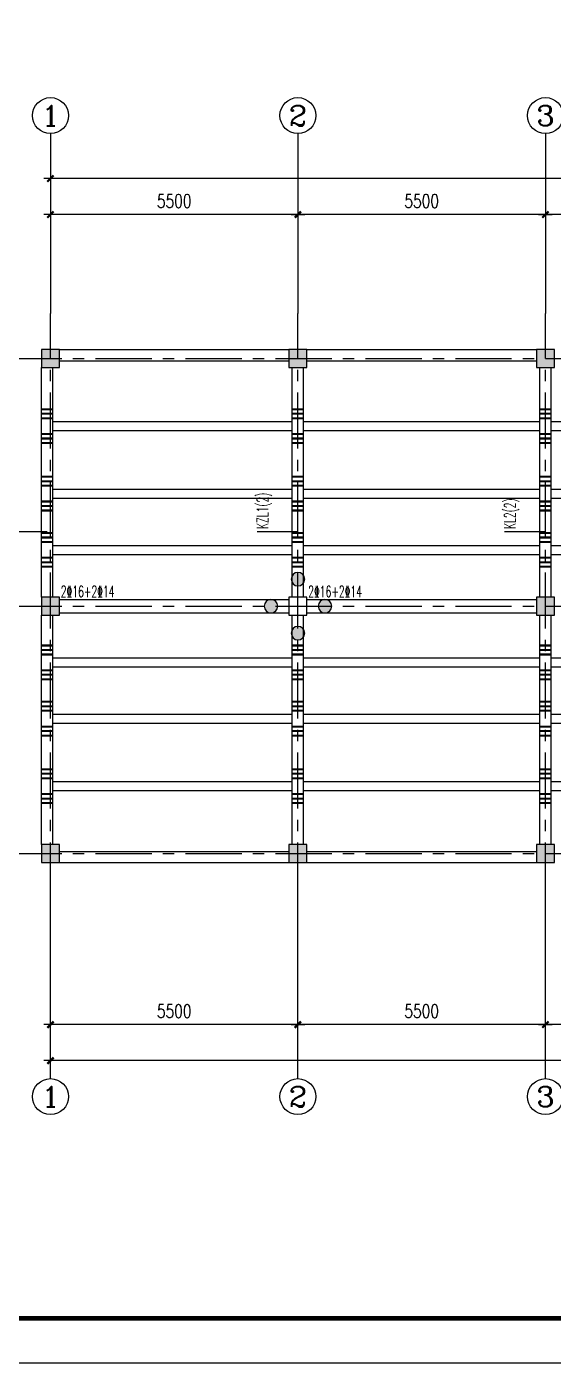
# Model space of a CAD drawing. Extents: x 1427168 to 1936200, y 1176778 to 1377202.
# Drawn here: x 1767225 to 1778928, y 1177283 to 1206983 of the extents above; entities that cross this region are included whole.
import ezdxf
from ezdxf.enums import TextEntityAlignment as Align

# ---------------------------------------------------------------- set-up
doc = ezdxf.new("R2010")
doc.units = 0
doc.header["$LTSCALE"] = 1000
doc.header["$MEASUREMENT"] = 0
doc.linetypes.add('CENTER', pattern=[2, 1.25, -0.25, 0.25, -0.25])
doc.linetypes.add('DOTE', pattern=[2.42, 2, -0.2, 0.02, -0.2])
doc.layers.get('0').update_dxf_attribs({"linetype": 'CONTINUOUS'})
doc.layers.get('DEFPOINTS').update_dxf_attribs({"linetype": 'CONTINUOUS'})
for name, color, linetype in [('2', 2, 'CONTINUOUS'), ('3', 4, 'CONTINUOUS'), ('6', 1, 'CONTINUOUS'), ('AXIS', 3, 'CONTINUOUS'), ('AXIS_TEXT', 7, 'CONTINUOUS'), ('DOTE', 1, 'DOTE'), ('LBZ', 7, 'CONTINUOUS'), ('PUB_TITLE', 4, 'CONTINUOUS'), ('WUHUA', 8, 'CONTINUOUS')]:
    doc.layers.add(name, color=color, linetype=linetype)
doc.styles.add('_TXT1', font='TXT1.shx', dxfattribs={"width": 0.6})
doc.styles.add('COMPLEX', font='COMPLEX')
doc.styles.add('DIM_FONT', font='SIMPLEX.shx', dxfattribs={"width": 0.75})
doc.dimstyles.new('AXIS', dxfattribs={"dimtxt": 300, "dimasz": 1, "dimexe": 250, "dimexo": 300, "dimgap": 150, "dimtad": 1, "dimdec": 0, "dimzin": 0, "dimtxsty": 'DIM_FONT', "dimblk": '_DIMX', "dimcen": 0.09, "dimse1": 1, "dimse2": 1, "dimclrt": 7, "dimazin": 3, "dimtfac": 1, "dimtdec": 0, "dimtix": 1, "dimtmove": 0, "dimatfit": 3, "dimtolj": 1, "dimtzin": 0})

# ---------------------------------------------------------------- blocks, each defined once
blk = doc.blocks.new('_DIMX')
blk.add_line((-150, 0), (150, 0))
at = {"const_width": 50}
blk.add_lwpolyline([(-70, -70), (70, 70)], dxfattribs=at)
blk = doc.blocks.new('*D52')
at = {"layer": 'AXIS', "color": 0}
blk.add_line((1784252, 1202808), (1778754, 1202808), dxfattribs=at)
at = {"layer": 'DEFPOINTS', "color": 0}
for p in [(1778753, 1202808), (1778753, 1200608), (1784253, 1200608)]:
    blk.add_point(p, dxfattribs=at)
at = {"layer": 'AXIS', "color": 0, "rotation": 180}
blk.add_blockref('_DIMX', (1778753, 1202808), dxfattribs=at)
at = {"layer": 'AXIS', "color": 0}
blk.add_blockref('_DIMX', (1784253, 1202808), dxfattribs=at)
at = {"layer": 'AXIS', "color": 7, "insert": (1781503, 1203108), "char_height": 300, "attachment_point": 5, "style": 'DIM_FONT'}
blk.add_mtext('\\A1;5500', dxfattribs=at)
blk = doc.blocks.new('*D50')
at = {"layer": 'AXIS', "color": 0}
blk.add_line((1784252, 1184808), (1778754, 1184808), dxfattribs=at)
at = {"layer": 'DEFPOINTS', "color": 0}
for p in [(1778753, 1187608), (1784253, 1187608), (1778753, 1184808)]:
    blk.add_point(p, dxfattribs=at)
at = {"layer": 'AXIS', "color": 0, "rotation": 180}
blk.add_blockref('_DIMX', (1778753, 1184808), dxfattribs=at)
at = {"layer": 'AXIS', "color": 0}
blk.add_blockref('_DIMX', (1784253, 1184808), dxfattribs=at)
at = {"layer": 'AXIS', "color": 7, "insert": (1781503, 1185108), "char_height": 300, "attachment_point": 5, "style": 'DIM_FONT'}
blk.add_mtext('\\A1;5500', dxfattribs=at)
blk = doc.blocks.new('*D44')
at = {"layer": 'AXIS', "color": 0}
blk.add_line((1800752, 1203608), (1767754, 1203608), dxfattribs=at)
at = {"layer": 'DEFPOINTS', "color": 0}
for p in [(1767753, 1203608), (1767753, 1200608), (1800753, 1200608)]:
    blk.add_point(p, dxfattribs=at)
at = {"layer": 'AXIS', "color": 0, "rotation": 180}
blk.add_blockref('_DIMX', (1767753, 1203608), dxfattribs=at)
at = {"layer": 'AXIS', "color": 0}
blk.add_blockref('_DIMX', (1800753, 1203608), dxfattribs=at)
at = {"layer": 'AXIS', "color": 7, "insert": (1784253, 1203908), "char_height": 300, "attachment_point": 5, "style": 'DIM_FONT'}
blk.add_mtext('\\A1;33000', dxfattribs=at)
blk = doc.blocks.new('*D42')
at = {"layer": 'AXIS', "color": 0}
blk.add_line((1800752, 1184008), (1767754, 1184008), dxfattribs=at)
at = {"layer": 'DEFPOINTS', "color": 0}
for p in [(1767753, 1187608), (1800753, 1187608), (1767753, 1184008)]:
    blk.add_point(p, dxfattribs=at)
at = {"layer": 'AXIS', "color": 0, "rotation": 180}
blk.add_blockref('_DIMX', (1767753, 1184008), dxfattribs=at)
at = {"layer": 'AXIS', "color": 0}
blk.add_blockref('_DIMX', (1800753, 1184008), dxfattribs=at)
at = {"layer": 'AXIS', "color": 7, "insert": (1784253, 1184308), "char_height": 300, "attachment_point": 5, "style": 'DIM_FONT'}
blk.add_mtext('\\A1;33000', dxfattribs=at)
blk = doc.blocks.new('*D53')
at = {"layer": 'AXIS', "color": 0}
blk.add_line((1773252, 1184808), (1767754, 1184808), dxfattribs=at)
at = {"layer": 'DEFPOINTS', "color": 0}
for p in [(1767753, 1187608), (1773253, 1187608), (1767753, 1184808)]:
    blk.add_point(p, dxfattribs=at)
at = {"layer": 'AXIS', "color": 0, "rotation": 180}
blk.add_blockref('_DIMX', (1767753, 1184808), dxfattribs=at)
at = {"layer": 'AXIS', "color": 0}
blk.add_blockref('_DIMX', (1773253, 1184808), dxfattribs=at)
at = {"layer": 'AXIS', "color": 7, "insert": (1770503, 1185108), "char_height": 300, "attachment_point": 5, "style": 'DIM_FONT'}
blk.add_mtext('\\A1;5500', dxfattribs=at)
blk = doc.blocks.new('*D49')
at = {"layer": 'AXIS', "color": 0}
blk.add_line((1778752, 1184808), (1773254, 1184808), dxfattribs=at)
at = {"layer": 'DEFPOINTS', "color": 0}
for p in [(1773253, 1187608), (1778753, 1187608), (1773253, 1184808)]:
    blk.add_point(p, dxfattribs=at)
at = {"layer": 'AXIS', "color": 0, "rotation": 180}
blk.add_blockref('_DIMX', (1773253, 1184808), dxfattribs=at)
at = {"layer": 'AXIS', "color": 0}
blk.add_blockref('_DIMX', (1778753, 1184808), dxfattribs=at)
at = {"layer": 'AXIS', "color": 7, "insert": (1776003, 1185108), "char_height": 300, "attachment_point": 5, "style": 'DIM_FONT'}
blk.add_mtext('\\A1;5500', dxfattribs=at)
blk = doc.blocks.new('_AXISO')
blk.add_circle((0, 0), 0.5)
at = {"layer": 'AXIS_TEXT', "style": 'COMPLEX', "width": 1.041667}
blk.add_attdef('A', text='', height=0.56, dxfattribs=at).set_placement((-0.25, -0.28), (0.25, -0.28), align=Align.FIT)
blk = doc.blocks.new('*D54')
at = {"layer": 'AXIS', "color": 0}
blk.add_line((1773252, 1202808), (1767754, 1202808), dxfattribs=at)
at = {"layer": 'DEFPOINTS', "color": 0}
for p in [(1767753, 1202808), (1767753, 1200608), (1773253, 1200608)]:
    blk.add_point(p, dxfattribs=at)
at = {"layer": 'AXIS', "color": 0, "rotation": 180}
blk.add_blockref('_DIMX', (1767753, 1202808), dxfattribs=at)
at = {"layer": 'AXIS', "color": 0}
blk.add_blockref('_DIMX', (1773253, 1202808), dxfattribs=at)
at = {"layer": 'AXIS', "color": 7, "insert": (1770503, 1203108), "char_height": 300, "attachment_point": 5, "style": 'DIM_FONT'}
blk.add_mtext('\\A1;5500', dxfattribs=at)
blk = doc.blocks.new('*D51')
at = {"layer": 'AXIS', "color": 0}
blk.add_line((1778752, 1202808), (1773254, 1202808), dxfattribs=at)
at = {"layer": 'DEFPOINTS', "color": 0}
for p in [(1773253, 1202808), (1773253, 1200608), (1778753, 1200608)]:
    blk.add_point(p, dxfattribs=at)
at = {"layer": 'AXIS', "color": 0, "rotation": 180}
blk.add_blockref('_DIMX', (1773253, 1202808), dxfattribs=at)
at = {"layer": 'AXIS', "color": 0}
blk.add_blockref('_DIMX', (1778753, 1202808), dxfattribs=at)
at = {"layer": 'AXIS', "color": 7, "insert": (1776003, 1203108), "char_height": 300, "attachment_point": 5, "style": 'DIM_FONT'}
blk.add_mtext('\\A1;5500', dxfattribs=at)

msp = doc.modelspace()

# ---------------------------------------------------------------- hatches: boundary and pattern name
at = {"layer": 'WUHUA'}
h = msp.add_hatch(color=256, dxfattribs=at)
h.paths.add_polyline_path([(1767953.2, 1188407.7), (1767953.2, 1188807.7), (1767553.2, 1188807.7), (1767553.2, 1188407.7)])
h.paths.add_polyline_path([(1767953.2, 1193907.7), (1767953.2, 1194307.7), (1767553.2, 1194307.7), (1767553.2, 1193907.7)])
h.paths.add_polyline_path([(1767953.2, 1199407.7), (1767953.2, 1199807.7), (1767553.2, 1199807.7), (1767553.2, 1199407.7)])
h.paths.add_polyline_path([(1773453.2, 1188407.7), (1773453.2, 1188807.7), (1773053.2, 1188807.7), (1773053.2, 1188407.7)])
edge = h.paths.add_edge_path()
edge.add_arc((1773853.2, 1194107.7), 150, 0, 180)
edge.add_arc((1773853.2, 1194107.7), 150, 180, 360)
edge = h.paths.add_edge_path()
edge.add_arc((1773253.2, 1193507.7), 150, 0, 180)
edge.add_arc((1773253.2, 1193507.7), 150, 180, 360)
edge = h.paths.add_edge_path()
edge.add_arc((1772653.2, 1194107.7), 150, 0, 180)
edge.add_arc((1772653.2, 1194107.7), 150, 180, 360)
edge = h.paths.add_edge_path()
edge.add_arc((1773253.2, 1194707.7), 150, 0, 180)
edge.add_arc((1773253.2, 1194707.7), 150, 180, 360)
h.paths.add_polyline_path([(1773453.2, 1199407.7), (1773453.2, 1199807.7), (1773053.2, 1199807.7), (1773053.2, 1199407.7)])
h.paths.add_polyline_path([(1778953.2, 1188407.7), (1778953.2, 1188807.7), (1778553.2, 1188807.7), (1778553.2, 1188407.7)])
h.paths.add_polyline_path([(1778953.2, 1193907.7), (1778953.2, 1194307.7), (1778553.2, 1194307.7), (1778553.2, 1193907.7)])
h.paths.add_polyline_path([(1778953.2, 1199407.7), (1778953.2, 1199807.7), (1778553.2, 1199807.7), (1778553.2, 1199407.7)])
h.paths.add_polyline_path([(1784453.2, 1188407.7), (1784453.2, 1188807.7), (1784053.2, 1188807.7), (1784053.2, 1188407.7)])
h.paths.add_polyline_path([(1789953.2, 1188407.7), (1789953.2, 1188807.7), (1789553.2, 1188807.7), (1789553.2, 1188407.7)])
edge = h.paths.add_edge_path()
edge.add_arc((1784853.2, 1194107.7), 150, 0, 180)
edge.add_arc((1784853.2, 1194107.7), 150, 180, 360)
edge = h.paths.add_edge_path()
edge.add_arc((1784253.2, 1193507.7), 150, 0, 180)
edge.add_arc((1784253.2, 1193507.7), 150, 180, 360)
edge = h.paths.add_edge_path()
edge.add_arc((1783653.2, 1194107.7), 150, 0, 180)
edge.add_arc((1783653.2, 1194107.7), 150, 180, 360)
edge = h.paths.add_edge_path()
edge.add_arc((1784253.2, 1194707.7), 150, 0, 180)
edge.add_arc((1784253.2, 1194707.7), 150, 180, 360)
h.paths.add_polyline_path([(1784453.2, 1199407.7), (1784453.2, 1199807.7), (1784053.2, 1199807.7), (1784053.2, 1199407.7)])
h.paths.add_polyline_path([(1789953.2, 1193907.7), (1789953.2, 1194307.7), (1789553.2, 1194307.7), (1789553.2, 1193907.7)])
h.paths.add_polyline_path([(1789953.2, 1199407.7), (1789953.2, 1199807.7), (1789553.2, 1199807.7), (1789553.2, 1199407.7)])
h.paths.add_polyline_path([(1795453.2, 1188407.7), (1795453.2, 1188807.7), (1795053.2, 1188807.7), (1795053.2, 1188407.7)])
edge = h.paths.add_edge_path()
edge.add_arc((1795253.2, 1193507.7), 150, 0, 180)
edge.add_arc((1795253.2, 1193507.7), 150, 180, 360)
edge = h.paths.add_edge_path()
edge.add_arc((1794653.2, 1194107.7), 150, 0, 180)
edge.add_arc((1794653.2, 1194107.7), 150, 180, 360)
edge = h.paths.add_edge_path()
edge.add_arc((1795253.2, 1194707.7), 150, 0, 180)
edge.add_arc((1795253.2, 1194707.7), 150, 180, 360)
edge = h.paths.add_edge_path()
edge.add_arc((1795853.2, 1194107.7), 150, 0, 180)
edge.add_arc((1795853.2, 1194107.7), 150, 180, 360)
h.paths.add_polyline_path([(1795453.2, 1199407.7), (1795453.2, 1199807.7), (1795053.2, 1199807.7), (1795053.2, 1199407.7)])
h.paths.add_polyline_path([(1800953.2, 1188407.7), (1800953.2, 1188807.7), (1800553.2, 1188807.7), (1800553.2, 1188407.7)])
h.paths.add_polyline_path([(1800953.2, 1193907.7), (1800953.2, 1194307.7), (1800553.2, 1194307.7), (1800553.2, 1193907.7)])
h.paths.add_polyline_path([(1800953.2, 1199407.7), (1800953.2, 1199807.7), (1800553.2, 1199807.7), (1800553.2, 1199407.7)])

# ---------------------------------------------------------------- linework, layer by layer
at = {"layer": '2'}
for points in [[(1767953.2, 1199407.7), (1767953.2, 1199807.7), (1767553.2, 1199807.7), (1767553.2, 1199407.7)], [(1773453.2, 1199407.7), (1773453.2, 1199807.7), (1773053.2, 1199807.7), (1773053.2, 1199407.7)], [(1778953.2, 1199407.7), (1778953.2, 1199807.7), (1778553.2, 1199807.7), (1778553.2, 1199407.7)], [(1767953.2, 1193907.7), (1767953.2, 1194307.7), (1767553.2, 1194307.7), (1767553.2, 1193907.7)], [(1773453.2, 1193907.7), (1773453.2, 1194307.7), (1773053.2, 1194307.7), (1773053.2, 1193907.7)], [(1778953.2, 1193907.7), (1778953.2, 1194307.7), (1778553.2, 1194307.7), (1778553.2, 1193907.7)], [(1767953.2, 1188407.7), (1767953.2, 1188807.7), (1767553.2, 1188807.7), (1767553.2, 1188407.7)], [(1773453.2, 1188407.7), (1773453.2, 1188807.7), (1773053.2, 1188807.7), (1773053.2, 1188407.7)], [(1778953.2, 1188407.7), (1778953.2, 1188807.7), (1778553.2, 1188807.7), (1778553.2, 1188407.7)]]:
    msp.add_lwpolyline(points, close=True, dxfattribs=at)
for points in [[(1773403.2, 1194707.7, 1), (1773103.2, 1194707.7, 1), (1773403.2, 1194707.7, 1)], [(1772803.2, 1194107.7, 1), (1772503.2, 1194107.7, 1), (1772803.2, 1194107.7, 1)], [(1774003.2, 1194107.7, 1), (1773703.2, 1194107.7, 1), (1774003.2, 1194107.7, 1)], [(1773403.2, 1193507.7, 1), (1773103.2, 1193507.7, 1), (1773403.2, 1193507.7, 1)]]:
    msp.add_lwpolyline(points, format="xyb", dxfattribs=at)
at = {"layer": '3'}
for p, q in [((1767953.2, 1199807.7), (1773053.2, 1199807.7)), ((1773453.2, 1199807.7), (1778553.2, 1199807.7)), ((1767553.2, 1194307.7), (1767553.2, 1199407.7)), ((1767803.2, 1194307.7), (1767803.2, 1199407.7)), ((1767953.2, 1199557.7), (1773053.2, 1199557.7)), ((1773128.2, 1194307.7), (1773128.2, 1199407.7)), ((1773378.2, 1194307.7), (1773378.2, 1199407.7)), ((1773453.2, 1199557.7), (1778553.2, 1199557.7)), ((1778628.2, 1194307.7), (1778628.2, 1199407.7)), ((1778878.2, 1194307.7), (1778878.2, 1199407.7)), ((1767803.2, 1198207.7), (1773128.2, 1198207.7)), ((1773378.2, 1198207.7), (1778628.2, 1198207.7)), ((1778878.2, 1198207.7), (1784128.2, 1198207.7)), ((1767803.2, 1198007.7), (1773128.2, 1198007.7)), ((1773378.2, 1198007.7), (1778628.2, 1198007.7)), ((1778878.2, 1198007.7), (1784128.2, 1198007.7)), ((1767803.2, 1196707.7), (1773128.2, 1196707.7)), ((1773378.2, 1196707.7), (1778628.2, 1196707.7)), ((1778878.2, 1196707.7), (1784128.2, 1196707.7)), ((1767803.2, 1196507.7), (1773128.2, 1196507.7)), ((1773378.2, 1196507.7), (1778628.2, 1196507.7)), ((1778878.2, 1196507.7), (1784128.2, 1196507.7)), ((1767803.2, 1195457.7), (1773128.2, 1195457.7)), ((1773378.2, 1195457.7), (1778628.2, 1195457.7)), ((1778878.2, 1195457.7), (1784128.2, 1195457.7)), ((1767803.2, 1195257.7), (1773128.2, 1195257.7)), ((1773378.2, 1195257.7), (1778628.2, 1195257.7)), ((1778878.2, 1195257.7), (1784128.2, 1195257.7)), ((1767953.2, 1194257.7), (1773053.2, 1194257.7)), ((1773453.2, 1194257.7), (1778553.2, 1194257.7)), ((1767953.2, 1193957.7), (1773053.2, 1193957.7)), ((1773453.2, 1193957.7), (1778553.2, 1193957.7)), ((1767553.2, 1188807.7), (1767553.2, 1193907.7)), ((1767803.2, 1188807.7), (1767803.2, 1193907.7)), ((1773128.2, 1188807.7), (1773128.2, 1193907.7)), ((1773378.2, 1188807.7), (1773378.2, 1193907.7)), ((1778628.2, 1188807.7), (1778628.2, 1193907.7)), ((1778878.2, 1188807.7), (1778878.2, 1193907.7)), ((1767803.2, 1192957.7), (1773128.2, 1192957.7)), ((1767803.2, 1192757.7), (1773128.2, 1192757.7)), ((1773378.2, 1192957.7), (1778628.2, 1192957.7)), ((1773378.2, 1192757.7), (1778628.2, 1192757.7)), ((1778878.2, 1192957.7), (1784128.2, 1192957.7)), ((1778878.2, 1192757.7), (1784128.2, 1192757.7)), ((1767803.2, 1191707.7), (1773128.2, 1191707.7)), ((1773378.2, 1191707.7), (1778628.2, 1191707.7)), ((1778878.2, 1191707.7), (1784128.2, 1191707.7)), ((1767803.2, 1191507.7), (1773128.2, 1191507.7)), ((1773378.2, 1191507.7), (1778628.2, 1191507.7)), ((1778878.2, 1191507.7), (1784128.2, 1191507.7)), ((1767803.2, 1190207.7), (1773128.2, 1190207.7)), ((1773378.2, 1190207.7), (1778628.2, 1190207.7)), ((1778878.2, 1190207.7), (1784128.2, 1190207.7)), ((1767803.2, 1190007.7), (1773128.2, 1190007.7)), ((1773378.2, 1190007.7), (1778628.2, 1190007.7)), ((1778878.2, 1190007.7), (1784128.2, 1190007.7)), ((1767953.2, 1188657.7), (1773053.2, 1188657.7)), ((1773453.2, 1188657.7), (1778553.2, 1188657.7)), ((1767953.2, 1188407.7), (1773053.2, 1188407.7)), ((1773453.2, 1188407.7), (1778553.2, 1188407.7))]:
    msp.add_line(p, q, dxfattribs=at)
at = {"layer": '6', "const_width": 44.9}
for points in [[(1767553.2, 1198482.7), (1767803.2, 1198482.7)], [(1767553.2, 1198382.7), (1767803.2, 1198382.7)], [(1773128.2, 1198482.7), (1773378.2, 1198482.7)], [(1773128.2, 1198382.7), (1773378.2, 1198382.7)], [(1778628.2, 1198482.7), (1778878.2, 1198482.7)], [(1778628.2, 1198382.7), (1778878.2, 1198382.7)], [(1767553.2, 1198282.7), (1767803.2, 1198282.7)], [(1773128.2, 1198282.7), (1773378.2, 1198282.7)], [(1778628.2, 1198282.7), (1778878.2, 1198282.7)], [(1767553.2, 1197932.7), (1767803.2, 1197932.7)], [(1767553.2, 1197832.7), (1767803.2, 1197832.7)], [(1773128.2, 1197932.7), (1773378.2, 1197932.7)], [(1773128.2, 1197832.7), (1773378.2, 1197832.7)], [(1778628.2, 1197932.7), (1778878.2, 1197932.7)], [(1778628.2, 1197832.7), (1778878.2, 1197832.7)], [(1767553.2, 1197732.7), (1767803.2, 1197732.7)], [(1773128.2, 1197732.7), (1773378.2, 1197732.7)], [(1778628.2, 1197732.7), (1778878.2, 1197732.7)], [(1767553.2, 1196982.7), (1767803.2, 1196982.7)], [(1773128.2, 1196982.7), (1773378.2, 1196982.7)], [(1778628.2, 1196982.7), (1778878.2, 1196982.7)], [(1767553.2, 1196882.7), (1767803.2, 1196882.7)], [(1767553.2, 1196782.7), (1767803.2, 1196782.7)], [(1773128.2, 1196882.7), (1773378.2, 1196882.7)], [(1773128.2, 1196782.7), (1773378.2, 1196782.7)], [(1778628.2, 1196882.7), (1778878.2, 1196882.7)], [(1778628.2, 1196782.7), (1778878.2, 1196782.7)], [(1767553.2, 1196432.7), (1767803.2, 1196432.7)], [(1767553.2, 1196332.7), (1767803.2, 1196332.7)], [(1773128.2, 1196432.7), (1773378.2, 1196432.7)], [(1773128.2, 1196332.7), (1773378.2, 1196332.7)], [(1778628.2, 1196432.7), (1778878.2, 1196432.7)], [(1778628.2, 1196332.7), (1778878.2, 1196332.7)], [(1767553.2, 1196232.7), (1767803.2, 1196232.7)], [(1773128.2, 1196232.7), (1773378.2, 1196232.7)], [(1778628.2, 1196232.7), (1778878.2, 1196232.7)], [(1767553.2, 1195732.7), (1767803.2, 1195732.7)], [(1773128.2, 1195732.7), (1773378.2, 1195732.7)], [(1778628.2, 1195732.7), (1778878.2, 1195732.7)], [(1767553.2, 1195632.7), (1767803.2, 1195632.7)], [(1767553.2, 1195532.7), (1767803.2, 1195532.7)], [(1773128.2, 1195632.7), (1773378.2, 1195632.7)], [(1773128.2, 1195532.7), (1773378.2, 1195532.7)], [(1778628.2, 1195632.7), (1778878.2, 1195632.7)], [(1778628.2, 1195532.7), (1778878.2, 1195532.7)], [(1767553.2, 1195182.7), (1767803.2, 1195182.7)], [(1773128.2, 1195182.7), (1773378.2, 1195182.7)], [(1778628.2, 1195182.7), (1778878.2, 1195182.7)], [(1767553.2, 1195082.7), (1767803.2, 1195082.7)], [(1767553.2, 1194982.7), (1767803.2, 1194982.7)], [(1773128.2, 1195082.7), (1773378.2, 1195082.7)], [(1773128.2, 1194982.7), (1773378.2, 1194982.7)], [(1778628.2, 1195082.7), (1778878.2, 1195082.7)], [(1778628.2, 1194982.7), (1778878.2, 1194982.7)], [(1767553.2, 1193232.7), (1767803.2, 1193232.7)], [(1767553.2, 1193132.7), (1767803.2, 1193132.7)], [(1767553.2, 1193032.7), (1767803.2, 1193032.7)], [(1773128.2, 1193232.7), (1773378.2, 1193232.7)], [(1773128.2, 1193132.7), (1773378.2, 1193132.7)], [(1773128.2, 1193032.7), (1773378.2, 1193032.7)], [(1778628.2, 1193232.7), (1778878.2, 1193232.7)], [(1778628.2, 1193132.7), (1778878.2, 1193132.7)], [(1778628.2, 1193032.7), (1778878.2, 1193032.7)], [(1767553.2, 1192682.7), (1767803.2, 1192682.7)], [(1767553.2, 1192582.7), (1767803.2, 1192582.7)], [(1767553.2, 1192482.7), (1767803.2, 1192482.7)], [(1773128.2, 1192682.7), (1773378.2, 1192682.7)], [(1773128.2, 1192582.7), (1773378.2, 1192582.7)], [(1773128.2, 1192482.7), (1773378.2, 1192482.7)], [(1778628.2, 1192682.7), (1778878.2, 1192682.7)], [(1778628.2, 1192582.7), (1778878.2, 1192582.7)], [(1778628.2, 1192482.7), (1778878.2, 1192482.7)], [(1767553.2, 1191982.7), (1767803.2, 1191982.7)], [(1767553.2, 1191882.7), (1767803.2, 1191882.7)], [(1773128.2, 1191982.7), (1773378.2, 1191982.7)], [(1773128.2, 1191882.7), (1773378.2, 1191882.7)], [(1778628.2, 1191982.7), (1778878.2, 1191982.7)], [(1778628.2, 1191882.7), (1778878.2, 1191882.7)], [(1767553.2, 1191782.7), (1767803.2, 1191782.7)], [(1773128.2, 1191782.7), (1773378.2, 1191782.7)], [(1778628.2, 1191782.7), (1778878.2, 1191782.7)], [(1767553.2, 1191432.7), (1767803.2, 1191432.7)], [(1767553.2, 1191332.7), (1767803.2, 1191332.7)], [(1773128.2, 1191432.7), (1773378.2, 1191432.7)], [(1773128.2, 1191332.7), (1773378.2, 1191332.7)], [(1778628.2, 1191432.7), (1778878.2, 1191432.7)], [(1778628.2, 1191332.7), (1778878.2, 1191332.7)], [(1767553.2, 1191232.7), (1767803.2, 1191232.7)], [(1773128.2, 1191232.7), (1773378.2, 1191232.7)], [(1778628.2, 1191232.7), (1778878.2, 1191232.7)], [(1767553.2, 1190482.7), (1767803.2, 1190482.7)], [(1767553.2, 1190382.7), (1767803.2, 1190382.7)], [(1773128.2, 1190482.7), (1773378.2, 1190482.7)], [(1773128.2, 1190382.7), (1773378.2, 1190382.7)], [(1778628.2, 1190482.7), (1778878.2, 1190482.7)], [(1778628.2, 1190382.7), (1778878.2, 1190382.7)], [(1767553.2, 1190282.7), (1767803.2, 1190282.7)], [(1773128.2, 1190282.7), (1773378.2, 1190282.7)], [(1778628.2, 1190282.7), (1778878.2, 1190282.7)], [(1767553.2, 1189932.7), (1767803.2, 1189932.7)], [(1767553.2, 1189832.7), (1767803.2, 1189832.7)], [(1773128.2, 1189932.7), (1773378.2, 1189932.7)], [(1773128.2, 1189832.7), (1773378.2, 1189832.7)], [(1778628.2, 1189932.7), (1778878.2, 1189932.7)], [(1778628.2, 1189832.7), (1778878.2, 1189832.7)], [(1767553.2, 1189732.7), (1767803.2, 1189732.7)], [(1773128.2, 1189732.7), (1773378.2, 1189732.7)], [(1778628.2, 1189732.7), (1778878.2, 1189732.7)]]:
    msp.add_lwpolyline(points, dxfattribs=at)
at = {"layer": 'AXIS'}
for p, q in [((1767753.2, 1204607.7), (1767753.2, 1200607.7)), ((1773253.2, 1204607.7), (1773253.2, 1200607.7)), ((1778753.2, 1204607.7), (1778753.2, 1200607.7)), ((1767753.2, 1183607.7), (1767753.2, 1187607.7)), ((1773253.2, 1183607.7), (1773253.2, 1187607.7)), ((1778753.2, 1183607.7), (1778753.2, 1187607.7))]:
    msp.add_line(p, q, dxfattribs=at)
at = {"layer": 'DOTE', "linetype": 'CENTER'}
for p, q in [((1767753.2, 1187607.7), (1767753.2, 1200607.7)), ((1773253.2, 1187607.7), (1773253.2, 1200607.7)), ((1778753.2, 1187607.7), (1778753.2, 1200607.7)), ((1766753.2, 1199607.7), (1801753.2, 1199607.7)), ((1766753.2, 1194107.7), (1801753.2, 1194107.7)), ((1766753.2, 1188607.7), (1801753.2, 1188607.7))]:
    msp.add_line(p, q, dxfattribs=at)
at = {"layer": 'LBZ'}
for p, q in [((1767678.2, 1195757.7), (1766771.9, 1195757.7)), ((1773253.2, 1195757.7), (1772346.9, 1195757.7)), ((1778753.2, 1195757.7), (1777846.9, 1195757.7))]:
    msp.add_line(p, q, dxfattribs=at)
at = {"layer": 'PUB_TITLE'}
msp.add_lwpolyline([(1744921.1, 1177282.9), (1744921.1, 1236682.9), (1829021.1, 1236682.9), (1829021.1, 1177282.9)], close=True, dxfattribs=at)
at = {"layer": 'PUB_TITLE', "const_width": 100}
msp.add_lwpolyline([(1747421.1, 1178282.9), (1828021.1, 1178282.9), (1828021.1, 1235682.9), (1747421.1, 1235682.9)], close=True, dxfattribs=at)

# ---------------------------------------------------------------- block references
at = {"layer": 'AXIS'}
ref = msp.add_blockref('_AXISO', (1767753.2, 1205007.7), dxfattribs=dict(at, xscale=800, yscale=800, zscale=800))
ref.add_attrib('A', '1', dxfattribs={"layer": 'AXIS_TEXT', "height": 448, "style": 'COMPLEX', "width": 2.083333}).set_placement((1767553.2, 1204783.7), (1767953.2, 1204783.7), align=Align.FIT)
ref = msp.add_blockref('_AXISO', (1773253.2, 1205007.7), dxfattribs=dict(at, xscale=800, yscale=800, zscale=800))
ref.add_attrib('A', '2', dxfattribs={"layer": 'AXIS_TEXT', "height": 448, "style": 'COMPLEX', "width": 1.339286}).set_placement((1773053.2, 1204783.7), (1773453.2, 1204783.7), align=Align.FIT)
ref = msp.add_blockref('_AXISO', (1778753.2, 1205007.7), dxfattribs=dict(at, xscale=800, yscale=800, zscale=800))
ref.add_attrib('A', '3', dxfattribs={"layer": 'AXIS_TEXT', "height": 448, "style": 'COMPLEX', "width": 1.339286}).set_placement((1778553.2, 1204783.7), (1778953.2, 1204783.7), align=Align.FIT)
ref = msp.add_blockref('_AXISO', (1767753.2, 1183207.7), dxfattribs=dict(at, xscale=800, yscale=800, zscale=800))
ref.add_attrib('A', '1', dxfattribs={"layer": 'AXIS_TEXT', "height": 448, "style": 'COMPLEX', "width": 2.083333}).set_placement((1767553.2, 1182983.7), (1767953.2, 1182983.7), align=Align.FIT)
ref = msp.add_blockref('_AXISO', (1773253.2, 1183207.7), dxfattribs=dict(at, xscale=800, yscale=800, zscale=800))
ref.add_attrib('A', '2', dxfattribs={"layer": 'AXIS_TEXT', "height": 448, "style": 'COMPLEX', "width": 1.339286}).set_placement((1773053.2, 1182983.7), (1773453.2, 1182983.7), align=Align.FIT)
ref = msp.add_blockref('_AXISO', (1778753.2, 1183207.7), dxfattribs=dict(at, xscale=800, yscale=800, zscale=800))
ref.add_attrib('A', '3', dxfattribs={"layer": 'AXIS_TEXT', "height": 448, "style": 'COMPLEX', "width": 1.339286}).set_placement((1778553.2, 1182983.7), (1778953.2, 1182983.7), align=Align.FIT)

# ---------------------------------------------------------------- texts
at = {"layer": 'LBZ', "style": '_TXT1', "width": 0.6}
for s, rotation, p in [('KZL1(2)', 90, (1772589.4, 1195818.9)), ('KL2(2)', 90, (1778089.4, 1195818.9)), ('2%%13216+2%%13214', 0.00001, (1767981.6, 1194308.2)), ('2%%13216+2%%13214', 0.00001, (1773481.6, 1194308.2))]:
    msp.add_text(s, height=250, rotation=rotation, dxfattribs=at).set_placement(p)

# ---------------------------------------------------------------- dimensions: what is measured, and where the dimension line sits
at = {"layer": 'AXIS'}
for p1, p2, distance, picture, middle in [((1800753.2, 1200607.7), (1767753.2, 1200607.7), -3000, '*D44', (1784253.2, 1203907.7)), ((1800753.2, 1187607.7), (1767753.2, 1187607.7), 3600, '*D42', (1784253.2, 1184307.7))]:
    dim = msp.add_aligned_dim(p1=p1, p2=p2, distance=distance, dimstyle='AXIS', dxfattribs=at)
    dim.commit()
    dim.dimension.update_dxf_attribs({"geometry": picture, "text_midpoint": middle})
for base, p1, p2, picture, middle in [((1767753.2, 1202807.7), (1773253.2, 1200607.7), (1767753.2, 1200607.7), '*D54', (1770503.2, 1203107.7)), ((1773253.2, 1202807.7), (1778753.2, 1200607.7), (1773253.2, 1200607.7), '*D51', (1776003.2, 1203107.7)), ((1778753.2, 1202807.7), (1784253.2, 1200607.7), (1778753.2, 1200607.7), '*D52', (1781503.2, 1203107.7)), ((1767753.2, 1184807.7), (1773253.2, 1187607.7), (1767753.2, 1187607.7), '*D53', (1770503.2, 1185107.7)), ((1773253.2, 1184807.7), (1778753.2, 1187607.7), (1773253.2, 1187607.7), '*D49', (1776003.2, 1185107.7)), ((1778753.2, 1184807.7), (1784253.2, 1187607.7), (1778753.2, 1187607.7), '*D50', (1781503.2, 1185107.7))]:
    dim = msp.add_linear_dim(base=base, p1=p1, p2=p2, dimstyle='AXIS', dxfattribs=at)
    dim.commit()
    dim.dimension.update_dxf_attribs({"geometry": picture, "text_midpoint": middle})

doc.saveas('drawing.dxf')
